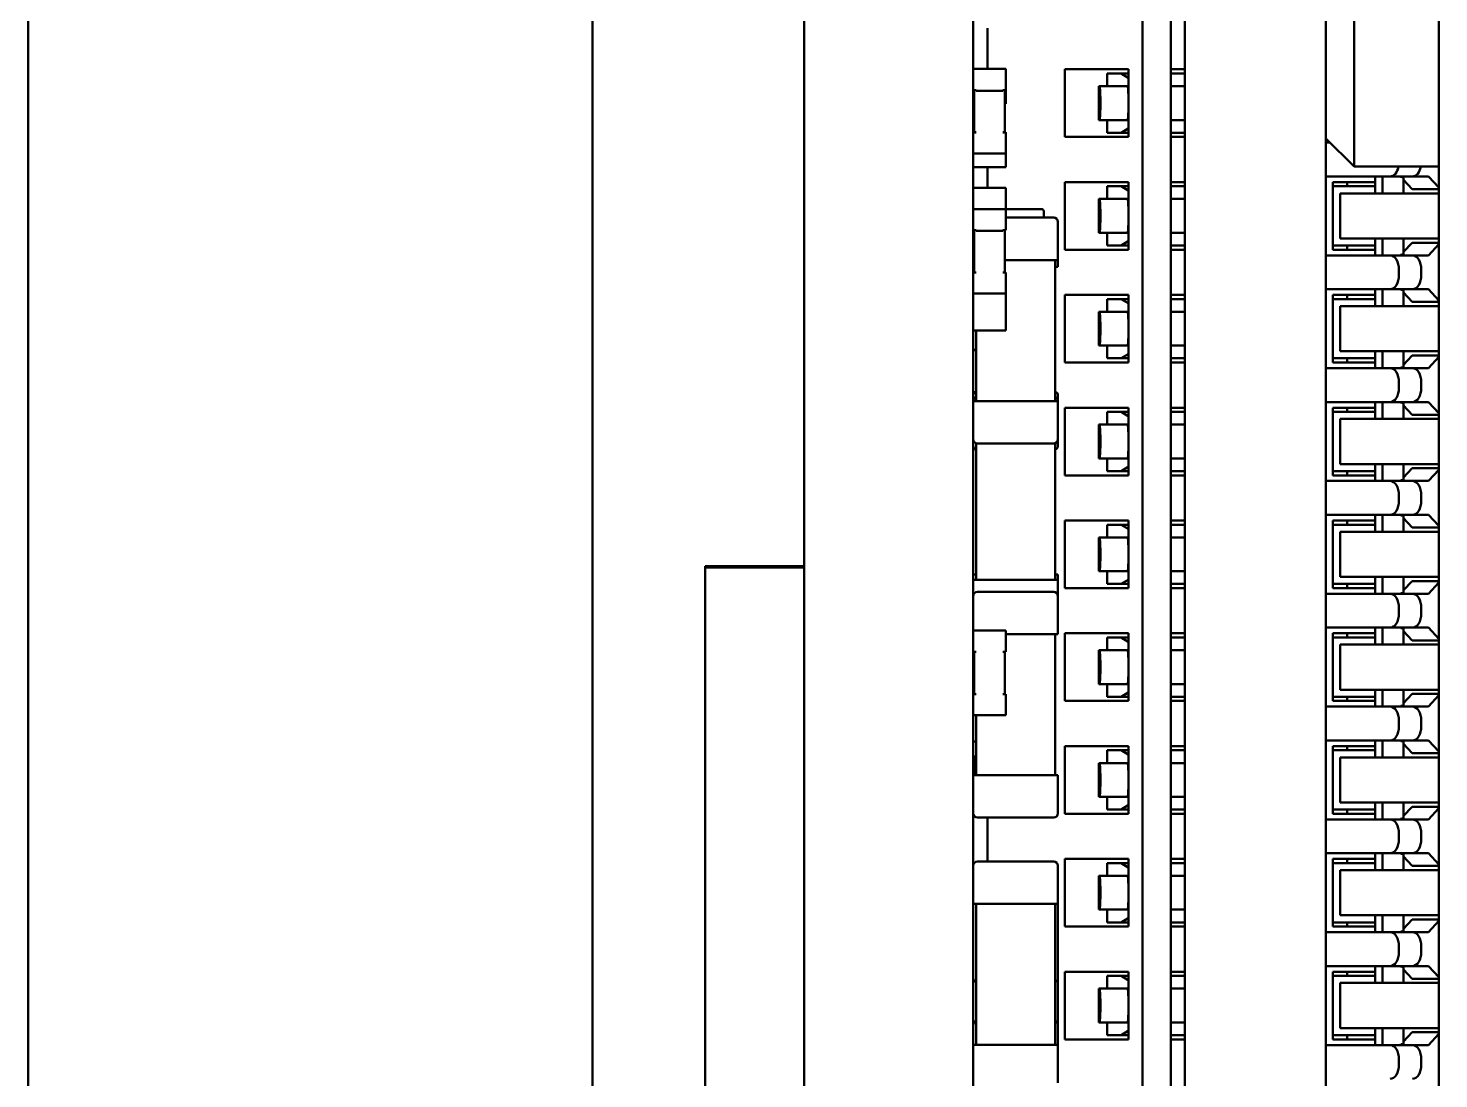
# Model space of a CAD drawing. Header units: millimetres. Extents: x 3100 to 5091, y 868 to 1900.
# Drawn here: x 3340.34 to 3350.34, y 1440.38 to 1447.83 of the extents above; entities that cross this region are included whole.
import ezdxf

# ---------------------------------------------------------------- set-up
doc = ezdxf.new("R2010")
doc.units = ezdxf.units.MM
doc.header["$LTSCALE"] = 1.8
doc.layers.add('외형선(ISO)', color=7, linetype='Continuous', lineweight=50)

msp = doc.modelspace()

# ---------------------------------------------------------------- linework, layer by layer
at = {"layer": '외형선(ISO)'}
for p, q in [((3348.54, 1418.555), (3348.54, 1461.238)), ((3349.54, 1460.109), (3349.54, 1419.684)), ((3340.34, 1422.396), (3340.34, 1457.396)), ((3350.34, 1457.396), (3350.34, 1422.396)), ((3345.84, 1420.94), (3345.84, 1454.15)), ((3347.04, 1422.831), (3347.04, 1454.15)), ((3348.24, 1435.696), (3348.24, 1452.296)), ((3348.44, 1435.996), (3348.44, 1452.296)), ((3349.74, 1451.346), (3349.74, 1446.846)), ((3344.34, 1437.764), (3344.34, 1451.21)), ((3347.14, 1447.539), (3347.14, 1447.827)), ((3347.04, 1447.539), (3347.27, 1447.539)), ((3347.04, 1447.539), (3347.27, 1447.539)), ((3347.27, 1447.539), (3347.04, 1447.539)), ((3347.27, 1447.538), (3347.04, 1447.538)), ((3347.27, 1447.539), (3347.27, 1447.539)), ((3347.27, 1447.539), (3347.27, 1447.539)), ((3347.27, 1447.538), (3347.27, 1447.539)), ((3347.27, 1447.388), (3347.27, 1447.538)), ((3348.14, 1447.536), (3347.69, 1447.536)), ((3347.69, 1447.056), (3347.69, 1447.536)), ((3347.99, 1447.506), (3347.993, 1447.506)), ((3347.99, 1447.416), (3347.99, 1447.506)), ((3348.089, 1447.506), (3347.993, 1447.506)), ((3348.089, 1447.506), (3348.139, 1447.476)), ((3348.14, 1447.506), (3348.089, 1447.506)), ((3348.14, 1447.536), (3348.14, 1447.056)), ((3348.44, 1447.536), (3348.54, 1447.536)), ((3348.532, 1447.506), (3348.44, 1447.506)), ((3348.54, 1447.506), (3348.532, 1447.506)), ((3347.929, 1447.416), (3347.93, 1447.416)), ((3347.929, 1447.176), (3347.929, 1447.416)), ((3347.934, 1447.416), (3347.93, 1447.416)), ((3348.133, 1447.416), (3347.934, 1447.416)), ((3348.14, 1447.416), (3348.133, 1447.416)), ((3348.139, 1447.476), (3348.14, 1447.475)), ((3348.139, 1447.476), (3348.14, 1447.476)), ((3348.54, 1447.416), (3348.44, 1447.416)), ((3347.06, 1447.388), (3347.04, 1447.388)), ((3347.046, 1447.388), (3347.046, 1447.388)), ((3347.046, 1447.089), (3347.046, 1447.388)), ((3347.25, 1447.383), (3347.06, 1447.383)), ((3347.27, 1447.388), (3347.25, 1447.388)), ((3347.264, 1447.386), (3347.264, 1447.386)), ((3347.264, 1447.386), (3347.264, 1447.091)), ((3347.27, 1447.384), (3347.27, 1447.388)), ((3347.27, 1447.383), (3347.27, 1447.384)), ((3347.27, 1447.291), (3347.27, 1447.383)), ((3347.941, 1447.276), (3347.941, 1447.316)), ((3347.05, 1447.291), (3347.04, 1447.291)), ((3347.27, 1447.291), (3347.26, 1447.291)), ((3347.93, 1447.176), (3347.929, 1447.176)), ((3347.93, 1447.176), (3347.934, 1447.176)), ((3347.934, 1447.176), (3348.133, 1447.176)), ((3347.99, 1447.086), (3347.99, 1447.176)), ((3348.139, 1447.116), (3348.089, 1447.086)), ((3348.133, 1447.176), (3348.14, 1447.176)), ((3348.14, 1447.118), (3348.139, 1447.116)), ((3348.139, 1447.116), (3348.14, 1447.116)), ((3348.44, 1447.176), (3348.54, 1447.176)), ((3347.04, 1447.089), (3347.06, 1447.089)), ((3347.04, 1447.088), (3347.06, 1447.088)), ((3347.25, 1447.089), (3347.27, 1447.089)), ((3347.27, 1447.089), (3347.25, 1447.089)), ((3347.27, 1447.089), (3347.25, 1447.089)), ((3347.25, 1447.088), (3347.27, 1447.088)), ((3347.264, 1447.091), (3347.264, 1447.089)), ((3347.264, 1447.089), (3347.264, 1447.089)), ((3347.27, 1447.094), (3347.27, 1447.094)), ((3347.27, 1447.093), (3347.27, 1447.093)), ((3347.27, 1447.089), (3347.27, 1447.089)), ((3347.27, 1447.089), (3347.27, 1447.089)), ((3347.27, 1447.088), (3347.27, 1447.089)), ((3347.27, 1446.938), (3347.27, 1447.088)), ((3348.14, 1447.056), (3347.69, 1447.056)), ((3347.993, 1447.086), (3347.99, 1447.086)), ((3347.993, 1447.086), (3348.089, 1447.086)), ((3348.089, 1447.086), (3348.14, 1447.086)), ((3348.44, 1447.086), (3348.532, 1447.086)), ((3348.44, 1447.056), (3348.54, 1447.056)), ((3348.532, 1447.086), (3348.54, 1447.086)), ((3349.54, 1447.046), (3349.74, 1446.846)), ((3349.57, 1447.016), (3349.54, 1447.016)), ((3347.04, 1446.938), (3347.27, 1446.938)), ((3347.27, 1446.841), (3347.27, 1446.938)), ((3347.04, 1446.841), (3347.27, 1446.841)), ((3347.14, 1446.694), (3347.14, 1446.841)), ((3350.34, 1446.846), (3349.74, 1446.846)), ((3348.14, 1446.736), (3347.69, 1446.736)), ((3347.69, 1446.256), (3347.69, 1446.736)), ((3347.99, 1446.706), (3347.993, 1446.706)), ((3347.99, 1446.616), (3347.99, 1446.706)), ((3348.089, 1446.706), (3347.993, 1446.706)), ((3348.089, 1446.706), (3348.139, 1446.676)), ((3348.14, 1446.706), (3348.089, 1446.706)), ((3348.14, 1446.736), (3348.14, 1446.256)), ((3348.44, 1446.736), (3348.54, 1446.736)), ((3348.532, 1446.706), (3348.44, 1446.706)), ((3348.54, 1446.706), (3348.532, 1446.706)), ((3349.54, 1446.776), (3349.996, 1446.776)), ((3349.59, 1446.256), (3349.59, 1446.736)), ((3349.59, 1446.736), (3349.89, 1446.736)), ((3349.59, 1446.706), (3349.89, 1446.706)), ((3349.69, 1446.736), (3349.69, 1446.706)), ((3349.89, 1446.776), (3349.89, 1446.656)), ((3349.94, 1446.776), (3349.94, 1446.656)), ((3349.996, 1446.776), (3350.154, 1446.776)), ((3350.068, 1446.776), (3350.072, 1446.772)), ((3350.09, 1446.769), (3350.072, 1446.772)), ((3350.09, 1446.769), (3350.09, 1446.656)), ((3350.09, 1446.752), (3350.151, 1446.686)), ((3350.257, 1446.776), (3350.154, 1446.776)), ((3350.257, 1446.776), (3350.266, 1446.776)), ((3350.34, 1446.697), (3350.266, 1446.776)), ((3347.27, 1446.694), (3347.04, 1446.694)), ((3347.06, 1446.694), (3347.04, 1446.694)), ((3347.04, 1446.694), (3347.06, 1446.694)), ((3347.04, 1446.694), (3347.27, 1446.694)), ((3347.25, 1446.694), (3347.06, 1446.694)), ((3347.06, 1446.694), (3347.25, 1446.694)), ((3347.14, 1446.694), (3347.14, 1446.694)), ((3347.27, 1446.694), (3347.25, 1446.694)), ((3347.25, 1446.694), (3347.27, 1446.694)), ((3347.27, 1446.694), (3347.27, 1446.694)), ((3347.27, 1446.694), (3347.27, 1446.694)), ((3347.27, 1446.694), (3347.27, 1446.694)), ((3347.27, 1446.694), (3347.27, 1446.545)), ((3347.929, 1446.616), (3347.93, 1446.616)), ((3347.929, 1446.376), (3347.929, 1446.616)), ((3347.934, 1446.616), (3347.93, 1446.616)), ((3348.133, 1446.616), (3347.934, 1446.616)), ((3348.14, 1446.616), (3348.133, 1446.616)), ((3348.139, 1446.676), (3348.14, 1446.675)), ((3348.139, 1446.676), (3348.14, 1446.676)), ((3348.54, 1446.616), (3348.44, 1446.616)), ((3349.64, 1446.656), (3350.34, 1446.656)), ((3349.64, 1446.336), (3349.64, 1446.656)), ((3350.151, 1446.686), (3350.34, 1446.686)), ((3347.27, 1446.545), (3347.04, 1446.545)), ((3347.27, 1446.545), (3347.04, 1446.545)), ((3347.27, 1446.545), (3347.27, 1446.545)), ((3347.27, 1446.395), (3347.27, 1446.545)), ((3347.525, 1446.544), (3347.27, 1446.544)), ((3347.54, 1446.528), (3347.54, 1446.529)), ((3347.54, 1446.484), (3347.54, 1446.528)), ((3347.941, 1446.476), (3347.941, 1446.516)), ((3347.61, 1446.484), (3347.27, 1446.484)), ((3347.64, 1446.453), (3347.64, 1446.454)), ((3347.64, 1446.183), (3347.64, 1446.453)), ((3347.06, 1446.395), (3347.04, 1446.395)), ((3347.04, 1446.394), (3347.05, 1446.394)), ((3347.046, 1446.095), (3347.046, 1446.395)), ((3347.25, 1446.39), (3347.06, 1446.39)), ((3347.27, 1446.395), (3347.25, 1446.395)), ((3347.264, 1446.393), (3347.264, 1446.098)), ((3347.27, 1446.395), (3347.27, 1446.394)), ((3347.93, 1446.376), (3347.929, 1446.376)), ((3347.93, 1446.376), (3347.934, 1446.376)), ((3347.934, 1446.376), (3348.133, 1446.376)), ((3347.99, 1446.286), (3347.99, 1446.376)), ((3348.139, 1446.316), (3348.089, 1446.286)), ((3348.133, 1446.376), (3348.14, 1446.376)), ((3348.14, 1446.318), (3348.139, 1446.316)), ((3348.139, 1446.316), (3348.14, 1446.316)), ((3348.44, 1446.376), (3348.54, 1446.376)), ((3349.64, 1446.336), (3350.34, 1446.336)), ((3349.89, 1446.336), (3349.89, 1446.216)), ((3349.94, 1446.336), (3349.94, 1446.216)), ((3350.09, 1446.336), (3350.09, 1446.224)), ((3350.151, 1446.306), (3350.09, 1446.241)), ((3350.34, 1446.306), (3350.151, 1446.306)), ((3348.14, 1446.256), (3347.69, 1446.256)), ((3347.993, 1446.286), (3347.99, 1446.286)), ((3347.993, 1446.286), (3348.089, 1446.286)), ((3348.089, 1446.286), (3348.14, 1446.286)), ((3348.44, 1446.286), (3348.532, 1446.286)), ((3348.44, 1446.256), (3348.54, 1446.256)), ((3348.532, 1446.286), (3348.54, 1446.286)), ((3349.996, 1446.216), (3349.54, 1446.216)), ((3349.89, 1446.286), (3349.59, 1446.286)), ((3349.59, 1446.256), (3349.89, 1446.256)), ((3349.69, 1446.284), (3349.69, 1446.256)), ((3350.154, 1446.216), (3349.996, 1446.216)), ((3350.072, 1446.221), (3350.068, 1446.216)), ((3350.09, 1446.224), (3350.072, 1446.221)), ((3350.154, 1446.216), (3350.257, 1446.216)), ((3350.257, 1446.216), (3350.266, 1446.216)), ((3350.266, 1446.216), (3350.34, 1446.296)), ((3347.26, 1446.183), (3347.61, 1446.183)), ((3347.27, 1446.1), (3347.27, 1446.1)), ((3347.62, 1445.183), (3347.62, 1446.183)), ((3347.64, 1446.136), (3347.64, 1446.183)), ((3350.058, 1446.116), (3350.058, 1446.076)), ((3350.215, 1446.116), (3350.215, 1446.076)), ((3347.04, 1446.095), (3347.06, 1446.095)), ((3347.27, 1446.095), (3347.25, 1446.095)), ((3347.25, 1446.095), (3347.27, 1446.095)), ((3347.27, 1445.945), (3347.27, 1446.095)), ((3347.27, 1446.095), (3347.27, 1446.095)), ((3347.04, 1445.945), (3347.27, 1445.945)), ((3347.27, 1445.945), (3347.27, 1445.683)), ((3348.14, 1445.936), (3347.69, 1445.936)), ((3347.69, 1445.456), (3347.69, 1445.936)), ((3347.99, 1445.906), (3347.993, 1445.906)), ((3347.99, 1445.816), (3347.99, 1445.906)), ((3348.089, 1445.906), (3347.993, 1445.906)), ((3348.089, 1445.906), (3348.139, 1445.876)), ((3348.14, 1445.906), (3348.089, 1445.906)), ((3348.14, 1445.936), (3348.14, 1445.456)), ((3348.44, 1445.936), (3348.54, 1445.936)), ((3348.532, 1445.906), (3348.44, 1445.906)), ((3348.54, 1445.906), (3348.532, 1445.906)), ((3349.54, 1445.976), (3349.996, 1445.976)), ((3349.59, 1445.456), (3349.59, 1445.936)), ((3349.59, 1445.936), (3349.89, 1445.936)), ((3349.59, 1445.906), (3349.89, 1445.906)), ((3349.69, 1445.936), (3349.69, 1445.906)), ((3349.89, 1445.976), (3349.89, 1445.856)), ((3349.94, 1445.976), (3349.94, 1445.856)), ((3349.996, 1445.976), (3350.154, 1445.976)), ((3350.068, 1445.976), (3350.072, 1445.972)), ((3350.09, 1445.969), (3350.072, 1445.972)), ((3350.09, 1445.969), (3350.09, 1445.856)), ((3350.09, 1445.952), (3350.151, 1445.886)), ((3350.257, 1445.976), (3350.154, 1445.976)), ((3350.257, 1445.976), (3350.266, 1445.976)), ((3350.34, 1445.897), (3350.266, 1445.976)), ((3347.929, 1445.816), (3347.93, 1445.816)), ((3347.929, 1445.576), (3347.929, 1445.816)), ((3347.934, 1445.816), (3347.93, 1445.816)), ((3348.133, 1445.816), (3347.934, 1445.816)), ((3348.14, 1445.816), (3348.133, 1445.816)), ((3348.139, 1445.876), (3348.14, 1445.875)), ((3348.139, 1445.876), (3348.14, 1445.876)), ((3348.54, 1445.816), (3348.44, 1445.816)), ((3349.64, 1445.856), (3350.34, 1445.856)), ((3349.64, 1445.536), (3349.64, 1445.856)), ((3350.151, 1445.886), (3350.34, 1445.886)), ((3347.941, 1445.676), (3347.941, 1445.716)), ((3347.04, 1445.683), (3347.27, 1445.683)), ((3347.06, 1445.683), (3347.06, 1445.183)), ((3347.06, 1445.543), (3347.055, 1445.543)), ((3347.93, 1445.576), (3347.929, 1445.576)), ((3347.93, 1445.576), (3347.934, 1445.576)), ((3347.934, 1445.576), (3348.133, 1445.576)), ((3347.99, 1445.486), (3347.99, 1445.576)), ((3348.139, 1445.516), (3348.089, 1445.486)), ((3348.133, 1445.576), (3348.14, 1445.576)), ((3348.14, 1445.518), (3348.139, 1445.516)), ((3348.139, 1445.516), (3348.14, 1445.516)), ((3348.44, 1445.576), (3348.54, 1445.576)), ((3349.64, 1445.536), (3350.34, 1445.536)), ((3349.89, 1445.536), (3349.89, 1445.416)), ((3349.94, 1445.536), (3349.94, 1445.416)), ((3350.09, 1445.536), (3350.09, 1445.424)), ((3350.151, 1445.506), (3350.09, 1445.441)), ((3350.34, 1445.506), (3350.151, 1445.506)), ((3348.14, 1445.456), (3347.69, 1445.456)), ((3347.993, 1445.486), (3347.99, 1445.486)), ((3347.993, 1445.486), (3348.089, 1445.486)), ((3348.089, 1445.486), (3348.14, 1445.486)), ((3348.44, 1445.486), (3348.532, 1445.486)), ((3348.44, 1445.456), (3348.54, 1445.456)), ((3348.532, 1445.486), (3348.54, 1445.486)), ((3349.996, 1445.416), (3349.54, 1445.416)), ((3349.89, 1445.486), (3349.59, 1445.486)), ((3349.59, 1445.456), (3349.89, 1445.456)), ((3349.69, 1445.484), (3349.69, 1445.456)), ((3350.154, 1445.416), (3349.996, 1445.416)), ((3350.072, 1445.421), (3350.068, 1445.416)), ((3350.09, 1445.424), (3350.072, 1445.421)), ((3350.154, 1445.416), (3350.257, 1445.416)), ((3350.257, 1445.416), (3350.266, 1445.416)), ((3350.266, 1445.416), (3350.34, 1445.496)), ((3350.058, 1445.316), (3350.058, 1445.276)), ((3350.215, 1445.316), (3350.215, 1445.276)), ((3347.64, 1445.223), (3347.64, 1445.223)), ((3347.64, 1445.185), (3347.64, 1445.223)), ((3347.07, 1445.183), (3347.61, 1445.183)), ((3347.1, 1445.183), (3347.58, 1445.183)), ((3347.64, 1445.184), (3347.64, 1445.185)), ((3347.64, 1445.183), (3347.64, 1445.184)), ((3347.64, 1445.184), (3347.64, 1445.184)), ((3347.64, 1444.913), (3347.64, 1445.183)), ((3348.14, 1445.136), (3347.69, 1445.136)), ((3347.69, 1444.656), (3347.69, 1445.136)), ((3347.99, 1445.106), (3347.993, 1445.106)), ((3347.99, 1445.016), (3347.99, 1445.106)), ((3348.089, 1445.106), (3347.993, 1445.106)), ((3348.089, 1445.106), (3348.139, 1445.076)), ((3348.14, 1445.106), (3348.089, 1445.106)), ((3348.14, 1445.136), (3348.14, 1444.656)), ((3348.44, 1445.136), (3348.54, 1445.136)), ((3348.532, 1445.106), (3348.44, 1445.106)), ((3348.54, 1445.106), (3348.532, 1445.106)), ((3349.54, 1445.176), (3349.996, 1445.176)), ((3349.59, 1444.656), (3349.59, 1445.136)), ((3349.59, 1445.136), (3349.89, 1445.136)), ((3349.59, 1445.106), (3349.89, 1445.106)), ((3349.69, 1445.136), (3349.69, 1445.106)), ((3349.89, 1445.176), (3349.89, 1445.056)), ((3349.94, 1445.176), (3349.94, 1445.056)), ((3349.996, 1445.176), (3350.154, 1445.176)), ((3350.068, 1445.176), (3350.072, 1445.172)), ((3350.09, 1445.169), (3350.072, 1445.172)), ((3350.09, 1445.169), (3350.09, 1445.056)), ((3350.09, 1445.152), (3350.151, 1445.086)), ((3350.257, 1445.176), (3350.154, 1445.176)), ((3350.257, 1445.176), (3350.266, 1445.176)), ((3350.34, 1445.097), (3350.266, 1445.176)), ((3347.929, 1445.016), (3347.93, 1445.016)), ((3347.929, 1444.776), (3347.929, 1445.016)), ((3347.934, 1445.016), (3347.93, 1445.016)), ((3348.133, 1445.016), (3347.934, 1445.016)), ((3348.14, 1445.016), (3348.133, 1445.016)), ((3348.139, 1445.076), (3348.14, 1445.075)), ((3348.139, 1445.076), (3348.14, 1445.076)), ((3348.54, 1445.016), (3348.44, 1445.016)), ((3349.64, 1445.056), (3350.34, 1445.056)), ((3349.64, 1444.736), (3349.64, 1445.056)), ((3350.151, 1445.086), (3350.34, 1445.086)), ((3347.64, 1444.866), (3347.64, 1444.913)), ((3347.941, 1444.876), (3347.941, 1444.916)), ((3347.06, 1444.885), (3347.06, 1443.914)), ((3347.61, 1444.883), (3347.07, 1444.883)), ((3347.62, 1443.914), (3347.62, 1444.885)), ((3347.93, 1444.776), (3347.929, 1444.776)), ((3347.93, 1444.776), (3347.934, 1444.776)), ((3347.934, 1444.776), (3348.133, 1444.776)), ((3347.99, 1444.686), (3347.99, 1444.776)), ((3348.139, 1444.716), (3348.089, 1444.686)), ((3348.133, 1444.776), (3348.14, 1444.776)), ((3348.14, 1444.718), (3348.139, 1444.716)), ((3348.139, 1444.716), (3348.14, 1444.716)), ((3348.44, 1444.776), (3348.54, 1444.776)), ((3349.64, 1444.736), (3350.34, 1444.736)), ((3349.89, 1444.736), (3349.89, 1444.616)), ((3349.94, 1444.736), (3349.94, 1444.616)), ((3350.09, 1444.736), (3350.09, 1444.624)), ((3350.151, 1444.706), (3350.09, 1444.641)), ((3350.34, 1444.706), (3350.151, 1444.706)), ((3348.14, 1444.656), (3347.69, 1444.656)), ((3347.993, 1444.686), (3347.99, 1444.686)), ((3347.993, 1444.686), (3348.089, 1444.686)), ((3348.089, 1444.686), (3348.14, 1444.686)), ((3348.44, 1444.686), (3348.532, 1444.686)), ((3348.44, 1444.656), (3348.54, 1444.656)), ((3348.532, 1444.686), (3348.54, 1444.686)), ((3349.996, 1444.616), (3349.54, 1444.616)), ((3349.89, 1444.686), (3349.59, 1444.686)), ((3349.59, 1444.656), (3349.89, 1444.656)), ((3349.69, 1444.684), (3349.69, 1444.656)), ((3350.154, 1444.616), (3349.996, 1444.616)), ((3350.072, 1444.621), (3350.068, 1444.616)), ((3350.09, 1444.624), (3350.072, 1444.621)), ((3350.154, 1444.616), (3350.257, 1444.616)), ((3350.257, 1444.616), (3350.266, 1444.616)), ((3350.266, 1444.616), (3350.34, 1444.696)), ((3350.058, 1444.516), (3350.058, 1444.476)), ((3350.215, 1444.516), (3350.215, 1444.476)), ((3348.14, 1444.336), (3347.69, 1444.336)), ((3347.69, 1443.856), (3347.69, 1444.336)), ((3347.99, 1444.306), (3347.993, 1444.306)), ((3347.99, 1444.216), (3347.99, 1444.306)), ((3348.089, 1444.306), (3347.993, 1444.306)), ((3348.089, 1444.306), (3348.139, 1444.276)), ((3348.14, 1444.306), (3348.089, 1444.306)), ((3348.14, 1444.336), (3348.14, 1443.856)), ((3348.44, 1444.336), (3348.54, 1444.336)), ((3348.532, 1444.306), (3348.44, 1444.306)), ((3348.54, 1444.306), (3348.532, 1444.306)), ((3349.54, 1444.376), (3349.996, 1444.376)), ((3349.59, 1443.856), (3349.59, 1444.336)), ((3349.59, 1444.336), (3349.89, 1444.336)), ((3349.59, 1444.306), (3349.89, 1444.306)), ((3349.69, 1444.336), (3349.69, 1444.306)), ((3349.89, 1444.376), (3349.89, 1444.256)), ((3349.94, 1444.376), (3349.94, 1444.256)), ((3349.996, 1444.376), (3350.154, 1444.376)), ((3350.068, 1444.376), (3350.072, 1444.372)), ((3350.09, 1444.369), (3350.072, 1444.372)), ((3350.09, 1444.369), (3350.09, 1444.256)), ((3350.09, 1444.352), (3350.151, 1444.286)), ((3350.257, 1444.376), (3350.154, 1444.376)), ((3350.257, 1444.376), (3350.266, 1444.376)), ((3350.34, 1444.297), (3350.266, 1444.376)), ((3347.929, 1444.216), (3347.93, 1444.216)), ((3347.929, 1443.976), (3347.929, 1444.216)), ((3347.934, 1444.216), (3347.93, 1444.216)), ((3348.133, 1444.216), (3347.934, 1444.216)), ((3348.14, 1444.216), (3348.133, 1444.216)), ((3348.139, 1444.276), (3348.14, 1444.275)), ((3348.139, 1444.276), (3348.14, 1444.276)), ((3348.54, 1444.216), (3348.44, 1444.216)), ((3349.64, 1444.256), (3350.34, 1444.256)), ((3349.64, 1443.936), (3349.64, 1444.256)), ((3350.151, 1444.286), (3350.34, 1444.286)), ((3347.941, 1444.076), (3347.941, 1444.116)), ((3345.84, 1444.011), (3345.14, 1444.011)), ((3345.14, 1444.002), (3345.14, 1444.011)), ((3345.84, 1444.002), (3345.14, 1444.002)), ((3345.14, 1429.002), (3345.14, 1444.002)), ((3347.07, 1443.914), (3347.61, 1443.914)), ((3347.1, 1443.914), (3347.58, 1443.914)), ((3347.64, 1443.953), (3347.64, 1443.953)), ((3347.64, 1443.915), (3347.64, 1443.953)), ((3347.64, 1443.914), (3347.64, 1443.915)), ((3347.64, 1443.799), (3347.64, 1443.914)), ((3347.93, 1443.976), (3347.929, 1443.976)), ((3347.93, 1443.976), (3347.934, 1443.976)), ((3347.934, 1443.976), (3348.133, 1443.976)), ((3347.99, 1443.886), (3347.99, 1443.976)), ((3348.139, 1443.916), (3348.089, 1443.886)), ((3348.133, 1443.976), (3348.14, 1443.976)), ((3348.14, 1443.918), (3348.139, 1443.916)), ((3348.139, 1443.916), (3348.14, 1443.916)), ((3348.44, 1443.976), (3348.54, 1443.976)), ((3349.64, 1443.936), (3350.34, 1443.936)), ((3349.89, 1443.936), (3349.89, 1443.816)), ((3349.94, 1443.936), (3349.94, 1443.816)), ((3350.09, 1443.936), (3350.09, 1443.824)), ((3350.151, 1443.906), (3350.09, 1443.841)), ((3350.34, 1443.906), (3350.151, 1443.906)), ((3347.042, 1443.811), (3347.04, 1443.811)), ((3347.042, 1443.81), (3347.04, 1443.81)), ((3347.61, 1443.829), (3347.07, 1443.829)), ((3348.14, 1443.856), (3347.69, 1443.856)), ((3347.993, 1443.886), (3347.99, 1443.886)), ((3347.993, 1443.886), (3348.089, 1443.886)), ((3348.089, 1443.886), (3348.14, 1443.886)), ((3348.44, 1443.886), (3348.532, 1443.886)), ((3348.44, 1443.856), (3348.54, 1443.856)), ((3348.532, 1443.886), (3348.54, 1443.886)), ((3349.996, 1443.816), (3349.54, 1443.816)), ((3349.89, 1443.886), (3349.59, 1443.886)), ((3349.59, 1443.856), (3349.89, 1443.856)), ((3349.69, 1443.884), (3349.69, 1443.856)), ((3350.154, 1443.816), (3349.996, 1443.816)), ((3350.072, 1443.821), (3350.068, 1443.816)), ((3350.09, 1443.824), (3350.072, 1443.821)), ((3350.154, 1443.816), (3350.257, 1443.816)), ((3350.257, 1443.816), (3350.266, 1443.816)), ((3350.266, 1443.816), (3350.34, 1443.896)), ((3347.64, 1443.799), (3347.64, 1443.799)), ((3347.64, 1443.529), (3347.64, 1443.799)), ((3350.058, 1443.716), (3350.058, 1443.676)), ((3350.215, 1443.716), (3350.215, 1443.676)), ((3347.27, 1443.555), (3347.04, 1443.555)), ((3347.27, 1443.555), (3347.04, 1443.555)), ((3347.27, 1443.555), (3347.27, 1443.555)), ((3347.27, 1443.405), (3347.27, 1443.555)), ((3347.27, 1443.529), (3347.61, 1443.529)), ((3347.62, 1442.529), (3347.62, 1443.529)), ((3348.14, 1443.536), (3347.69, 1443.536)), ((3347.69, 1443.056), (3347.69, 1443.536)), ((3347.99, 1443.506), (3347.993, 1443.506)), ((3347.99, 1443.416), (3347.99, 1443.506)), ((3348.089, 1443.506), (3347.993, 1443.506)), ((3348.089, 1443.506), (3348.139, 1443.476)), ((3348.14, 1443.506), (3348.089, 1443.506)), ((3348.14, 1443.536), (3348.14, 1443.056)), ((3348.44, 1443.536), (3348.54, 1443.536)), ((3348.532, 1443.506), (3348.44, 1443.506)), ((3348.54, 1443.506), (3348.532, 1443.506)), ((3349.54, 1443.576), (3349.996, 1443.576)), ((3349.59, 1443.056), (3349.59, 1443.536)), ((3349.59, 1443.536), (3349.89, 1443.536)), ((3349.59, 1443.506), (3349.89, 1443.506)), ((3349.69, 1443.536), (3349.69, 1443.506)), ((3349.89, 1443.576), (3349.89, 1443.456)), ((3349.94, 1443.576), (3349.94, 1443.456)), ((3349.996, 1443.576), (3350.154, 1443.576)), ((3350.068, 1443.576), (3350.072, 1443.572)), ((3350.09, 1443.569), (3350.072, 1443.572)), ((3350.09, 1443.569), (3350.09, 1443.456)), ((3350.09, 1443.552), (3350.151, 1443.486)), ((3350.257, 1443.576), (3350.154, 1443.576)), ((3350.257, 1443.576), (3350.266, 1443.576)), ((3350.34, 1443.497), (3350.266, 1443.576)), ((3347.06, 1443.405), (3347.04, 1443.405)), ((3347.046, 1443.405), (3347.046, 1443.405)), ((3347.046, 1443.105), (3347.046, 1443.404)), ((3347.27, 1443.405), (3347.25, 1443.405)), ((3347.264, 1443.402), (3347.264, 1443.107)), ((3347.929, 1443.416), (3347.93, 1443.416)), ((3347.929, 1443.176), (3347.929, 1443.416)), ((3347.934, 1443.416), (3347.93, 1443.416)), ((3348.133, 1443.416), (3347.934, 1443.416)), ((3348.14, 1443.416), (3348.133, 1443.416)), ((3348.139, 1443.476), (3348.14, 1443.475)), ((3348.139, 1443.476), (3348.14, 1443.476)), ((3348.54, 1443.416), (3348.44, 1443.416)), ((3349.64, 1443.456), (3350.34, 1443.456)), ((3349.64, 1443.136), (3349.64, 1443.456)), ((3350.151, 1443.486), (3350.34, 1443.486)), ((3347.04, 1443.36), (3347.05, 1443.36)), ((3347.941, 1443.276), (3347.941, 1443.316)), ((3347.04, 1443.21), (3347.05, 1443.21)), ((3347.04, 1443.105), (3347.06, 1443.105)), ((3347.046, 1443.105), (3347.046, 1443.105)), ((3347.046, 1443.105), (3347.046, 1443.105)), ((3347.27, 1443.105), (3347.25, 1443.105)), ((3347.25, 1443.105), (3347.27, 1443.105)), ((3347.27, 1443.11), (3347.27, 1443.11)), ((3347.27, 1442.955), (3347.27, 1443.105)), ((3347.27, 1443.105), (3347.27, 1443.105)), ((3347.93, 1443.176), (3347.929, 1443.176)), ((3347.93, 1443.176), (3347.934, 1443.176)), ((3347.934, 1443.176), (3348.133, 1443.176)), ((3347.99, 1443.086), (3347.99, 1443.176)), ((3348.139, 1443.116), (3348.089, 1443.086)), ((3348.133, 1443.176), (3348.14, 1443.176)), ((3348.14, 1443.118), (3348.139, 1443.116)), ((3348.139, 1443.116), (3348.14, 1443.116)), ((3348.44, 1443.176), (3348.54, 1443.176)), ((3349.64, 1443.136), (3350.34, 1443.136)), ((3349.89, 1443.136), (3349.89, 1443.016)), ((3349.94, 1443.136), (3349.94, 1443.016)), ((3350.09, 1443.136), (3350.09, 1443.024)), ((3350.151, 1443.106), (3350.09, 1443.041)), ((3350.34, 1443.106), (3350.151, 1443.106)), ((3348.14, 1443.056), (3347.69, 1443.056)), ((3347.993, 1443.086), (3347.99, 1443.086)), ((3347.993, 1443.086), (3348.089, 1443.086)), ((3348.089, 1443.086), (3348.14, 1443.086)), ((3348.44, 1443.086), (3348.532, 1443.086)), ((3348.44, 1443.056), (3348.54, 1443.056)), ((3348.532, 1443.086), (3348.54, 1443.086)), ((3349.996, 1443.016), (3349.54, 1443.016)), ((3349.89, 1443.086), (3349.59, 1443.086)), ((3349.59, 1443.056), (3349.89, 1443.056)), ((3349.69, 1443.084), (3349.69, 1443.056)), ((3350.154, 1443.016), (3349.996, 1443.016)), ((3350.072, 1443.021), (3350.068, 1443.016)), ((3350.09, 1443.024), (3350.072, 1443.021)), ((3350.154, 1443.016), (3350.257, 1443.016)), ((3350.257, 1443.016), (3350.266, 1443.016)), ((3350.266, 1443.016), (3350.34, 1443.096)), ((3347.04, 1442.955), (3347.27, 1442.955)), ((3347.06, 1442.955), (3347.06, 1442.529)), ((3350.058, 1442.916), (3350.058, 1442.876)), ((3350.215, 1442.916), (3350.215, 1442.876)), ((3347.06, 1442.769), (3347.04, 1442.769)), ((3348.14, 1442.736), (3347.69, 1442.736)), ((3347.69, 1442.256), (3347.69, 1442.736)), ((3347.99, 1442.706), (3347.993, 1442.706)), ((3347.99, 1442.616), (3347.99, 1442.706)), ((3348.089, 1442.706), (3347.993, 1442.706)), ((3348.089, 1442.706), (3348.139, 1442.676)), ((3348.14, 1442.706), (3348.089, 1442.706)), ((3348.14, 1442.736), (3348.14, 1442.256)), ((3348.44, 1442.736), (3348.54, 1442.736)), ((3348.532, 1442.706), (3348.44, 1442.706)), ((3348.54, 1442.706), (3348.532, 1442.706)), ((3349.54, 1442.776), (3349.996, 1442.776)), ((3349.59, 1442.256), (3349.59, 1442.736)), ((3349.59, 1442.736), (3349.89, 1442.736)), ((3349.59, 1442.706), (3349.89, 1442.706)), ((3349.69, 1442.736), (3349.69, 1442.706)), ((3349.89, 1442.776), (3349.89, 1442.656)), ((3349.94, 1442.776), (3349.94, 1442.656)), ((3349.996, 1442.776), (3350.154, 1442.776)), ((3350.068, 1442.776), (3350.072, 1442.772)), ((3350.09, 1442.769), (3350.072, 1442.772)), ((3350.09, 1442.769), (3350.09, 1442.656)), ((3350.09, 1442.752), (3350.151, 1442.686)), ((3350.257, 1442.776), (3350.154, 1442.776)), ((3350.257, 1442.776), (3350.266, 1442.776)), ((3350.34, 1442.697), (3350.266, 1442.776)), ((3347.06, 1442.663), (3347.04, 1442.663)), ((3347.046, 1442.529), (3347.046, 1442.663)), ((3347.929, 1442.616), (3347.93, 1442.616)), ((3347.929, 1442.376), (3347.929, 1442.616)), ((3347.934, 1442.616), (3347.93, 1442.616)), ((3348.133, 1442.616), (3347.934, 1442.616)), ((3348.14, 1442.616), (3348.133, 1442.616)), ((3348.139, 1442.676), (3348.14, 1442.675)), ((3348.139, 1442.676), (3348.14, 1442.676)), ((3348.54, 1442.616), (3348.44, 1442.616)), ((3349.64, 1442.656), (3350.34, 1442.656)), ((3349.64, 1442.336), (3349.64, 1442.656)), ((3350.151, 1442.686), (3350.34, 1442.686)), ((3347.07, 1442.529), (3347.61, 1442.529)), ((3347.1, 1442.529), (3347.58, 1442.529)), ((3347.64, 1442.529), (3347.64, 1442.529)), ((3347.64, 1442.259), (3347.64, 1442.529)), ((3347.941, 1442.476), (3347.941, 1442.516)), ((3347.93, 1442.376), (3347.929, 1442.376)), ((3347.93, 1442.376), (3347.934, 1442.376)), ((3347.934, 1442.376), (3348.133, 1442.376)), ((3347.99, 1442.286), (3347.99, 1442.376)), ((3348.139, 1442.316), (3348.089, 1442.286)), ((3348.133, 1442.376), (3348.14, 1442.376)), ((3348.14, 1442.318), (3348.139, 1442.316)), ((3348.139, 1442.316), (3348.14, 1442.316)), ((3348.44, 1442.376), (3348.54, 1442.376)), ((3349.64, 1442.336), (3350.34, 1442.336)), ((3349.89, 1442.336), (3349.89, 1442.216)), ((3349.94, 1442.336), (3349.94, 1442.216)), ((3350.09, 1442.336), (3350.09, 1442.224)), ((3350.151, 1442.306), (3350.09, 1442.241)), ((3350.34, 1442.306), (3350.151, 1442.306)), ((3347.61, 1442.229), (3347.07, 1442.229)), ((3347.14, 1441.918), (3347.14, 1442.229)), ((3348.14, 1442.256), (3347.69, 1442.256)), ((3347.993, 1442.286), (3347.99, 1442.286)), ((3347.993, 1442.286), (3348.089, 1442.286)), ((3348.089, 1442.286), (3348.14, 1442.286)), ((3348.44, 1442.286), (3348.532, 1442.286)), ((3348.44, 1442.256), (3348.54, 1442.256)), ((3348.532, 1442.286), (3348.54, 1442.286)), ((3349.996, 1442.216), (3349.54, 1442.216)), ((3349.89, 1442.286), (3349.59, 1442.286)), ((3349.59, 1442.256), (3349.89, 1442.256)), ((3349.69, 1442.284), (3349.69, 1442.256)), ((3350.154, 1442.216), (3349.996, 1442.216)), ((3350.072, 1442.221), (3350.068, 1442.216)), ((3350.09, 1442.224), (3350.072, 1442.221)), ((3350.154, 1442.216), (3350.257, 1442.216)), ((3350.257, 1442.216), (3350.266, 1442.216)), ((3350.266, 1442.216), (3350.34, 1442.296)), ((3350.058, 1442.116), (3350.058, 1442.076)), ((3350.215, 1442.116), (3350.215, 1442.076)), ((3347.61, 1441.918), (3347.07, 1441.918)), ((3348.14, 1441.936), (3347.69, 1441.936)), ((3347.69, 1441.456), (3347.69, 1441.936)), ((3347.99, 1441.906), (3347.993, 1441.906)), ((3347.99, 1441.816), (3347.99, 1441.906)), ((3348.089, 1441.906), (3347.993, 1441.906)), ((3348.089, 1441.906), (3348.139, 1441.876)), ((3348.14, 1441.906), (3348.089, 1441.906)), ((3348.14, 1441.936), (3348.14, 1441.456)), ((3348.44, 1441.936), (3348.54, 1441.936)), ((3348.532, 1441.906), (3348.44, 1441.906)), ((3348.54, 1441.906), (3348.532, 1441.906)), ((3349.54, 1441.976), (3349.996, 1441.976)), ((3349.59, 1441.456), (3349.59, 1441.936)), ((3349.59, 1441.936), (3349.89, 1441.936)), ((3349.59, 1441.906), (3349.89, 1441.906)), ((3349.69, 1441.936), (3349.69, 1441.906)), ((3349.89, 1441.976), (3349.89, 1441.856)), ((3349.94, 1441.976), (3349.94, 1441.856)), ((3349.996, 1441.976), (3350.154, 1441.976)), ((3350.068, 1441.976), (3350.072, 1441.972)), ((3350.09, 1441.969), (3350.072, 1441.972)), ((3350.09, 1441.969), (3350.09, 1441.856)), ((3350.09, 1441.952), (3350.151, 1441.886)), ((3350.257, 1441.976), (3350.154, 1441.976)), ((3350.257, 1441.976), (3350.266, 1441.976)), ((3350.34, 1441.897), (3350.266, 1441.976)), ((3347.64, 1441.887), (3347.64, 1441.888)), ((3347.64, 1441.617), (3347.64, 1441.887)), ((3347.929, 1441.816), (3347.93, 1441.816)), ((3347.929, 1441.576), (3347.929, 1441.816)), ((3347.934, 1441.816), (3347.93, 1441.816)), ((3348.133, 1441.816), (3347.934, 1441.816)), ((3348.14, 1441.816), (3348.133, 1441.816)), ((3348.139, 1441.876), (3348.14, 1441.875)), ((3348.139, 1441.876), (3348.14, 1441.876)), ((3348.54, 1441.816), (3348.44, 1441.816)), ((3349.64, 1441.856), (3350.34, 1441.856)), ((3349.64, 1441.536), (3349.64, 1441.856)), ((3350.151, 1441.886), (3350.34, 1441.886)), ((3347.941, 1441.676), (3347.941, 1441.716)), ((3347.06, 1441.617), (3347.06, 1440.617)), ((3347.07, 1441.617), (3347.61, 1441.617)), ((3347.62, 1440.617), (3347.62, 1441.617)), ((3347.64, 1441.09), (3347.64, 1441.617)), ((3347.93, 1441.576), (3347.929, 1441.576)), ((3347.93, 1441.576), (3347.934, 1441.576)), ((3347.934, 1441.576), (3348.133, 1441.576)), ((3347.99, 1441.486), (3347.99, 1441.576)), ((3348.139, 1441.516), (3348.089, 1441.486)), ((3348.133, 1441.576), (3348.14, 1441.576)), ((3348.14, 1441.518), (3348.139, 1441.516)), ((3348.139, 1441.516), (3348.14, 1441.516)), ((3348.44, 1441.576), (3348.54, 1441.576)), ((3349.64, 1441.536), (3350.34, 1441.536)), ((3349.89, 1441.536), (3349.89, 1441.416)), ((3349.94, 1441.536), (3349.94, 1441.416)), ((3350.09, 1441.536), (3350.09, 1441.424)), ((3350.151, 1441.506), (3350.09, 1441.441)), ((3350.34, 1441.506), (3350.151, 1441.506)), ((3348.14, 1441.456), (3347.69, 1441.456)), ((3347.993, 1441.486), (3347.99, 1441.486)), ((3347.993, 1441.486), (3348.089, 1441.486)), ((3348.089, 1441.486), (3348.14, 1441.486)), ((3348.44, 1441.486), (3348.532, 1441.486)), ((3348.44, 1441.456), (3348.54, 1441.456)), ((3348.532, 1441.486), (3348.54, 1441.486)), ((3349.996, 1441.416), (3349.54, 1441.416)), ((3349.89, 1441.486), (3349.59, 1441.486)), ((3349.59, 1441.456), (3349.89, 1441.456)), ((3349.69, 1441.484), (3349.69, 1441.456)), ((3350.154, 1441.416), (3349.996, 1441.416)), ((3350.072, 1441.421), (3350.068, 1441.416)), ((3350.09, 1441.424), (3350.072, 1441.421)), ((3350.154, 1441.416), (3350.257, 1441.416)), ((3350.257, 1441.416), (3350.266, 1441.416)), ((3350.266, 1441.416), (3350.34, 1441.496)), ((3350.058, 1441.316), (3350.058, 1441.276)), ((3350.215, 1441.316), (3350.215, 1441.276)), ((3348.14, 1441.136), (3347.69, 1441.136)), ((3347.69, 1440.656), (3347.69, 1441.136)), ((3347.99, 1441.106), (3347.993, 1441.106)), ((3347.99, 1441.016), (3347.99, 1441.106)), ((3348.089, 1441.106), (3347.993, 1441.106)), ((3348.089, 1441.106), (3348.139, 1441.076)), ((3348.14, 1441.106), (3348.089, 1441.106)), ((3348.14, 1441.136), (3348.14, 1440.656)), ((3348.44, 1441.136), (3348.54, 1441.136)), ((3348.532, 1441.106), (3348.44, 1441.106)), ((3348.54, 1441.106), (3348.532, 1441.106)), ((3349.54, 1441.176), (3349.996, 1441.176)), ((3349.59, 1440.656), (3349.59, 1441.136)), ((3349.59, 1441.136), (3349.89, 1441.136)), ((3349.59, 1441.106), (3349.89, 1441.106)), ((3349.69, 1441.136), (3349.69, 1441.106)), ((3349.89, 1441.176), (3349.89, 1441.056)), ((3349.94, 1441.176), (3349.94, 1441.056)), ((3349.996, 1441.176), (3350.154, 1441.176)), ((3350.068, 1441.176), (3350.072, 1441.172)), ((3350.09, 1441.169), (3350.072, 1441.172)), ((3350.09, 1441.169), (3350.09, 1441.056)), ((3350.09, 1441.152), (3350.151, 1441.086)), ((3350.257, 1441.176), (3350.154, 1441.176)), ((3350.257, 1441.176), (3350.266, 1441.176)), ((3350.34, 1441.097), (3350.266, 1441.176)), ((3347.64, 1440.887), (3347.64, 1441.09)), ((3347.929, 1441.016), (3347.93, 1441.016)), ((3347.929, 1440.776), (3347.929, 1441.016)), ((3347.934, 1441.016), (3347.93, 1441.016)), ((3348.133, 1441.016), (3347.934, 1441.016)), ((3348.14, 1441.016), (3348.133, 1441.016)), ((3348.139, 1441.076), (3348.14, 1441.075)), ((3348.139, 1441.076), (3348.14, 1441.076)), ((3348.54, 1441.016), (3348.44, 1441.016)), ((3349.64, 1441.056), (3350.34, 1441.056)), ((3349.64, 1440.736), (3349.64, 1441.056)), ((3350.151, 1441.086), (3350.34, 1441.086)), ((3347.941, 1440.876), (3347.941, 1440.916)), ((3347.64, 1440.758), (3347.64, 1440.887)), ((3347.64, 1440.757), (3347.64, 1440.758)), ((3347.64, 1440.756), (3347.64, 1440.757)), ((3347.64, 1440.756), (3347.64, 1440.756)), ((3347.64, 1440.618), (3347.64, 1440.756)), ((3347.93, 1440.776), (3347.929, 1440.776)), ((3347.93, 1440.776), (3347.934, 1440.776)), ((3347.934, 1440.776), (3348.133, 1440.776)), ((3347.99, 1440.686), (3347.99, 1440.776)), ((3348.139, 1440.716), (3348.089, 1440.686)), ((3348.133, 1440.776), (3348.14, 1440.776)), ((3348.14, 1440.718), (3348.139, 1440.716)), ((3348.139, 1440.716), (3348.14, 1440.716)), ((3348.44, 1440.776), (3348.54, 1440.776)), ((3349.64, 1440.736), (3350.34, 1440.736)), ((3349.89, 1440.736), (3349.89, 1440.616)), ((3349.94, 1440.736), (3349.94, 1440.616)), ((3350.09, 1440.736), (3350.09, 1440.624)), ((3350.151, 1440.706), (3350.09, 1440.641)), ((3350.34, 1440.706), (3350.151, 1440.706)), ((3347.07, 1440.617), (3347.61, 1440.617)), ((3347.1, 1440.617), (3347.58, 1440.617)), ((3347.64, 1440.617), (3347.64, 1440.618)), ((3347.64, 1440.347), (3347.64, 1440.617)), ((3348.14, 1440.656), (3347.69, 1440.656)), ((3347.993, 1440.686), (3347.99, 1440.686)), ((3347.993, 1440.686), (3348.089, 1440.686)), ((3348.089, 1440.686), (3348.14, 1440.686)), ((3348.44, 1440.686), (3348.532, 1440.686)), ((3348.44, 1440.656), (3348.54, 1440.656)), ((3348.532, 1440.686), (3348.54, 1440.686)), ((3349.996, 1440.616), (3349.54, 1440.616)), ((3349.89, 1440.686), (3349.59, 1440.686)), ((3349.59, 1440.656), (3349.89, 1440.656)), ((3349.69, 1440.684), (3349.69, 1440.656)), ((3350.154, 1440.616), (3349.996, 1440.616)), ((3350.072, 1440.621), (3350.068, 1440.616)), ((3350.09, 1440.624), (3350.072, 1440.621)), ((3350.154, 1440.616), (3350.257, 1440.616)), ((3350.257, 1440.616), (3350.266, 1440.616)), ((3350.266, 1440.616), (3350.34, 1440.696)), ((3350.058, 1440.516), (3350.058, 1440.476)), ((3350.215, 1440.516), (3350.215, 1440.476))]:
    msp.add_line(p, q, dxfattribs=at)
for centre, radius, start, end in [((3347.525, 1446.529), 0.015, 0, 90), ((3347.61, 1446.454), 0.03, 0, 90), ((3347.055, 1445.558), 0.015, 180, 270), ((3347.07, 1445.223), 0.03, 109.4712, 180), ((3347.07, 1445.185), 0.03, 109.4712, 180), ((3347.61, 1445.223), 0.03, 0, 70.5288), ((3347.61, 1445.185), 0.03, 0, 70.5288), ((3347.07, 1444.913), 0.03, 180, 270), ((3347.61, 1444.913), 0.03, 270, 0), ((3347.07, 1444.866), 0.03, 180, 250.5288), ((3347.61, 1444.866), 0.03, 289.4712, 0), ((3347.07, 1443.799), 0.03, 90, 180), ((3347.61, 1443.799), 0.03, 0, 90), ((3347.07, 1442.259), 0.03, 180, 270), ((3347.61, 1442.259), 0.03, 270, 0), ((3347.07, 1441.888), 0.03, 90, 180), ((3347.61, 1441.888), 0.03, 0, 90), ((3347.07, 1441.09), 0.03, 180, 250.5288), ((3347.61, 1441.09), 0.03, 289.4712, 0), ((3347.07, 1440.757), 0.03, 109.4712, 180), ((3347.07, 1440.758), 0.03, 109.4712, 180), ((3347.07, 1440.756), 0.03, 109.4712, 180), ((3347.61, 1440.757), 0.03, 0, 70.5288), ((3347.61, 1440.758), 0.03, 0, 70.5288), ((3347.61, 1440.756), 0.03, 360, 70.5288)]:
    msp.add_arc(centre, radius, start, end, dxfattribs=at)
for centre, major_axis, ratio, start_param, end_param in [((3347.934, 1447.316), (0, 0.1), 0.06976, 4.71239, 6.28319), ((3348.133, 1447.316), (0, 0.1), 0.06976, 4.71239, 6.28319), ((3347.934, 1447.276), (0, -0.1), 0.06976, 0, 1.5708), ((3348.133, 1447.276), (0, -0.1), 0.06976, 0, 1.5708), ((3347.06, 1447.088), (-0.01, 0), 0.00084, 6.28319, 7.85398), ((3347.25, 1447.088), (0.01, 0), 0.00084, 4.71239, 6.28319), ((3349.996, 1446.876), (0, -0.1), 0.61566, 0, 1.2661), ((3350.154, 1446.876), (0, -0.1), 0.61566, 0, 1.2661), ((3347.934, 1446.516), (0, 0.1), 0.06976, 4.71239, 6.28319), ((3348.133, 1446.516), (0, 0.1), 0.06976, 4.71239, 6.28319), ((3347.934, 1446.476), (0, -0.1), 0.06976, 0, 1.5708), ((3348.133, 1446.476), (0, -0.1), 0.06976, 0, 1.5708), ((3349.996, 1446.116), (0, 0.1), 0.61566, 4.71239, 6.28319), ((3350.154, 1446.116), (0, 0.1), 0.61566, 4.71239, 6.28319), ((3347.07, 1446.183), (-0.03, 0), 0.00084, 0, 0.84107), ((3347.07, 1446.136), (-0.03, 0), 0.00084, 0, 0.84107), ((3347.61, 1446.183), (0.03, 0), 0.00084, 4.71239, 6.28319), ((3347.61, 1446.136), (0.03, 0), 0.00084, 5.05223, 6.28319), ((3347.06, 1446.095), (-0.01, 0), 0.00084, 6.28319, 7.85398), ((3347.25, 1446.095), (0.01, 0), 0.00084, 4.71239, 6.28319), ((3349.996, 1446.076), (0, -0.1), 0.61566, 0, 1.5708), ((3350.154, 1446.076), (0, -0.1), 0.61566, 0, 1.5708), ((3347.934, 1445.716), (0, 0.1), 0.06976, 4.71239, 6.28319), ((3348.133, 1445.716), (0, 0.1), 0.06976, 4.71239, 6.28319), ((3347.934, 1445.676), (0, -0.1), 0.06976, 0, 1.5708), ((3348.133, 1445.676), (0, -0.1), 0.06976, 0, 1.5708), ((3349.996, 1445.316), (0, 0.1), 0.61566, 4.71239, 6.28319), ((3350.154, 1445.316), (0, 0.1), 0.61566, 4.71239, 6.28319), ((3349.996, 1445.276), (0, -0.1), 0.61566, 0, 1.5708), ((3350.154, 1445.276), (0, -0.1), 0.61566, 0, 1.5708), ((3347.07, 1445.184), (-0.03, 0), 0.00084, 5.05223, 6.28319), ((3347.07, 1445.183), (-0.03, 0), 0.00084, 6.28319, 7.85398), ((3347.1, 1445.183), (-0.04, 0), 0.00084, 6.28319, 7.85398), ((3347.58, 1445.183), (0.04, 0), 0.00084, 4.71239, 6.28319), ((3347.61, 1445.183), (0.03, 0), 0.00084, 4.71239, 6.28319), ((3347.61, 1445.184), (0.03, 0), 0.00084, 6.28319, 7.51414), ((3347.934, 1444.916), (0, 0.1), 0.06976, 4.71239, 6.28319), ((3348.133, 1444.916), (0, 0.1), 0.06976, 4.71239, 6.28319), ((3347.934, 1444.876), (0, -0.1), 0.06976, 0, 1.5708), ((3348.133, 1444.876), (0, -0.1), 0.06976, 0, 1.5708), ((3349.996, 1444.516), (0, 0.1), 0.61566, 4.71239, 6.28319), ((3350.154, 1444.516), (0, 0.1), 0.61566, 4.71239, 6.28319), ((3349.996, 1444.476), (0, -0.1), 0.61566, 0, 1.5708), ((3350.154, 1444.476), (0, -0.1), 0.61566, 0, 1.5708), ((3347.934, 1444.116), (0, 0.1), 0.06976, 4.71239, 6.28319), ((3348.133, 1444.116), (0, 0.1), 0.06976, 4.71239, 6.28319), ((3347.934, 1444.076), (0, -0.1), 0.06976, 0, 1.5708), ((3348.133, 1444.076), (0, -0.1), 0.06976, 0, 1.5708), ((3347.07, 1443.953), (-0.03, 0), 0.00084, 5.05223, 6.28319), ((3347.07, 1443.953), (-0.03, 0), 0.00084, 6.28319, 7.51414), ((3347.07, 1443.915), (-0.03, 0), 0.00084, 5.05223, 6.28319), ((3347.07, 1443.914), (-0.03, 0), 0.00084, 6.28319, 7.85398), ((3347.1, 1443.914), (-0.04, 0), 0.00084, 6.28319, 7.85398), ((3347.58, 1443.914), (0.04, 0), 0.00084, 4.71239, 6.28319), ((3347.61, 1443.914), (0.03, 0), 0.00084, 4.71239, 6.28319), ((3347.61, 1443.953), (0.03, 0), 0.00084, 5.05223, 6.28319), ((3347.61, 1443.953), (0.03, 0), 0.00084, 6.28319, 7.51414), ((3347.61, 1443.915), (0.03, 0), 0.00084, 6.28319, 7.51414), ((3349.996, 1443.716), (0, 0.1), 0.61566, 4.71239, 6.28319), ((3350.154, 1443.716), (0, 0.1), 0.61566, 4.71239, 6.28319), ((3349.996, 1443.676), (0, -0.1), 0.61566, 0, 1.5708), ((3350.154, 1443.676), (0, -0.1), 0.61566, 0, 1.5708), ((3347.61, 1443.529), (0.03, 0), 0.00084, 4.71239, 6.28319), ((3347.934, 1443.316), (0, 0.1), 0.06976, 4.71239, 6.28319), ((3348.133, 1443.316), (0, 0.1), 0.06976, 4.71239, 6.28319), ((3347.934, 1443.276), (0, -0.1), 0.06976, 0, 1.5708), ((3348.133, 1443.276), (0, -0.1), 0.06976, 0, 1.5708), ((3347.06, 1443.105), (-0.01, 0), 0.00084, 6.28319, 7.85398), ((3347.25, 1443.105), (0.01, 0), 0.00084, 4.71239, 6.28319), ((3349.996, 1442.916), (0, 0.1), 0.61566, 4.71239, 6.28319), ((3350.154, 1442.916), (0, 0.1), 0.61566, 4.71239, 6.28319), ((3349.996, 1442.876), (0, -0.1), 0.61566, 0, 1.5708), ((3350.154, 1442.876), (0, -0.1), 0.61566, 0, 1.5708), ((3347.934, 1442.516), (0, 0.1), 0.06976, 4.71239, 6.28319), ((3348.133, 1442.516), (0, 0.1), 0.06976, 4.71239, 6.28319), ((3347.07, 1442.529), (-0.03, 0), 0.00084, 6.28319, 7.85398), ((3347.07, 1442.529), (-0.03, 0), 0.00084, 5.05223, 6.28319), ((3347.1, 1442.529), (-0.04, 0), 0.00084, 6.28319, 7.85398), ((3347.58, 1442.529), (0.04, 0), 0.00084, 4.71239, 6.28319), ((3347.61, 1442.529), (0.03, 0), 0.00084, 4.71239, 6.28319), ((3347.61, 1442.529), (0.03, 0), 0.00084, 6.28319, 7.51414), ((3347.934, 1442.476), (0, -0.1), 0.06976, 0, 1.5708), ((3348.133, 1442.476), (0, -0.1), 0.06976, 0, 1.5708), ((3349.996, 1442.116), (0, 0.1), 0.61566, 4.71239, 6.28319), ((3350.154, 1442.116), (0, 0.1), 0.61566, 4.71239, 6.28319), ((3349.996, 1442.076), (0, -0.1), 0.61566, 0, 1.5708), ((3350.154, 1442.076), (0, -0.1), 0.61566, 0, 1.5708), ((3347.934, 1441.716), (0, 0.1), 0.06976, 4.71239, 6.28319), ((3348.133, 1441.716), (0, 0.1), 0.06976, 4.71239, 6.28319), ((3347.07, 1441.617), (-0.03, 0), 0.00084, 6.28319, 7.85398), ((3347.61, 1441.617), (0.03, 0), 0.00084, 4.71239, 6.28319), ((3347.934, 1441.676), (0, -0.1), 0.06976, 0, 1.5708), ((3348.133, 1441.676), (0, -0.1), 0.06976, 0, 1.5708), ((3349.996, 1441.316), (0, 0.1), 0.61566, 4.71239, 6.28319), ((3350.154, 1441.316), (0, 0.1), 0.61566, 4.71239, 6.28319), ((3349.996, 1441.276), (0, -0.1), 0.61566, 0, 1.5708), ((3350.154, 1441.276), (0, -0.1), 0.61566, 0, 1.5708), ((3347.934, 1440.916), (0, 0.1), 0.06976, 4.71239, 6.28319), ((3348.133, 1440.916), (0, 0.1), 0.06976, 4.71239, 6.28319), ((3347.934, 1440.876), (0, -0.1), 0.06976, 0, 1.5708), ((3348.133, 1440.876), (0, -0.1), 0.06976, 0, 1.5708), ((3347.07, 1440.618), (-0.03, 0), 0.00084, 5.05223, 6.28319), ((3347.07, 1440.617), (-0.03, 0), 0.00084, 6.28319, 7.85398), ((3347.1, 1440.617), (-0.04, 0), 0.00084, 6.28319, 7.85398), ((3347.58, 1440.617), (0.04, 0), 0.00084, 4.71239, 6.28319), ((3347.61, 1440.617), (0.03, 0), 0.00084, 4.71239, 6.28319), ((3347.61, 1440.618), (0.03, 0), 0.00084, 6.28319, 7.51414), ((3349.996, 1440.516), (0, 0.1), 0.61566, 4.71239, 6.28319), ((3350.154, 1440.516), (0, 0.1), 0.61566, 4.71239, 6.28319), ((3349.996, 1440.476), (0, -0.1), 0.61566, 0, 1.5708), ((3350.154, 1440.476), (0, -0.1), 0.61566, 0, 1.5708)]:
    msp.add_ellipse(centre, major_axis=major_axis, ratio=ratio, start_param=start_param, end_param=end_param, dxfattribs=at)

doc.saveas('drawing.dxf')
